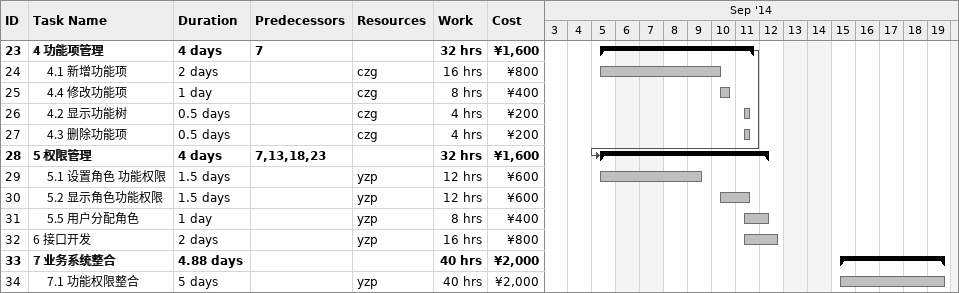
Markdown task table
| ID | Level | Task | Duration | Start | Finish | Predecessors | Resources | Work (h) | Cost (¥) |
|---|---|---|---|---|---|---|---|---|---|
| 23 | 1 | **4 功能项管理** | 4d | 2014-09-05 | 2014-09-11 | 7 |  | 32 | 1600 |
| 24 | 2 | 4.1 新增功能项 | 2d | 2014-09-05 | 2014-09-10 |  | czg | 16 | 800 |
| 25 | 2 | 4.4 修改功能项 | 1d | 2014-09-10 | 2014-09-10 |  | czg | 8 | 400 |
| 26 | 2 | 4.2 显示功能树 | 0.5d | 2014-09-11 | 2014-09-11 |  | czg | 4 | 200 |
| 27 | 2 | 4.3 删除功能项 | 0.5d | 2014-09-11 | 2014-09-11 |  | czg | 4 | 200 |
| 28 | 1 | **5 权限管理** | 4d | 2014-09-05 | 2014-09-12 | 7, 13, 18, 23 |  | 32 | 1600 |
| 29 | 2 | 5.1 设置角色 功能权限 | 1.5d | 2014-09-05 | 2014-09-09 |  | yzp | 12 | 600 |
| 30 | 2 | 5.2 显示角色功能权限 | 1.5d | 2014-09-10 | 2014-09-11 |  | yzp | 12 | 600 |
| 31 | 2 | 5.5 用户分配角色 | 1d | 2014-09-11 | 2014-09-12 |  | yzp | 8 | 400 |
| 32 | 1 | 6 接口开发 | 2d | 2014-09-11 | 2014-09-12 |  | yzp | 16 | 800 |
| 33 | 1 | **7 业务系统整合** | 4.88d | 2014-09-15 | 2014-09-19 |  |  | 40 | 2000 |
| 34 | 2 | 7.1 功能权限整合 | 5d | 2014-09-15 | 2014-09-19 |  | yzp | 40 | 2000 |
